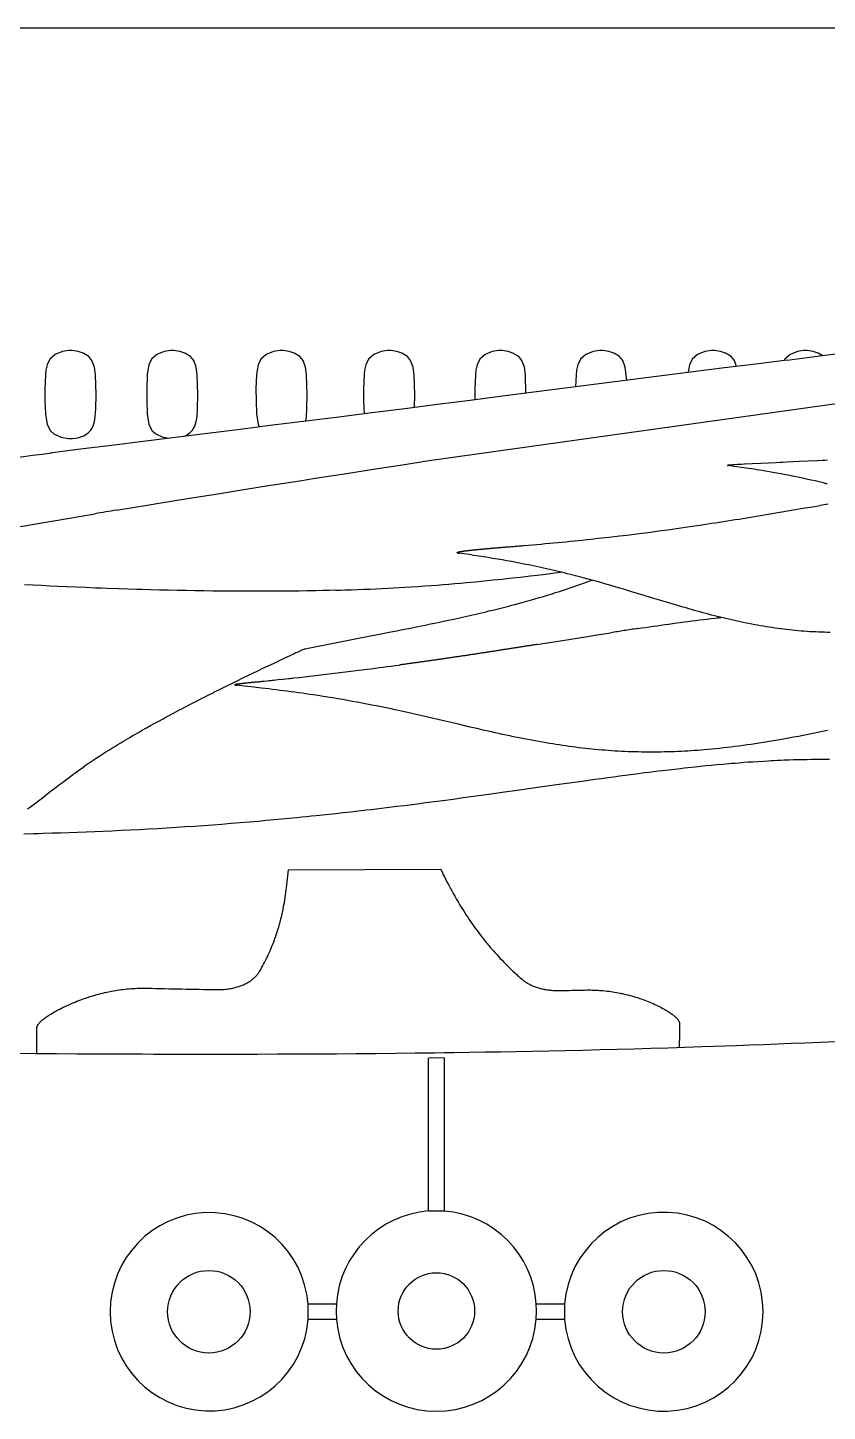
# Model space of a CAD drawing. Header units: millimetres. Extents: x 0 to 164410, y 0 to 99872.
# Drawn here: x 34483 to 39598, y 82482 to 91329 of the extents above; entities that cross this region are included whole.
import ezdxf

# ---------------------------------------------------------------- set-up
doc = ezdxf.new("R2010")
doc.units = ezdxf.units.MM
doc.layers.add('8_SideView', color=1, linetype='Continuous')

msp = doc.modelspace()

# ---------------------------------------------------------------- linework, layer by layer
at = {"layer": '8_SideView', "color": 0, "linetype": 'Continuous'}
for p, q in [((10014.4, 91328.6), (48209.3, 91327.7)), ((37036.8, 88558.5), (45771.6, 89785.9)), ((34745, 89263.7), (34705, 89257.9)), ((34768.2, 89263.7), (34745, 89263.7)), ((34806.1, 89258.5), (34768.2, 89263.7)), ((35395.8, 89263.7), (35355.8, 89257.9)), ((35419, 89263.7), (35395.8, 89263.7)), ((35457, 89258.5), (35419, 89263.7)), ((36095.2, 89263.7), (36055.2, 89257.9)), ((36118.4, 89263.7), (36095.2, 89263.7)), ((36156.3, 89258.5), (36118.4, 89263.7)), ((36783.5, 89263.7), (36743.5, 89257.9)), ((36806.7, 89263.7), (36783.5, 89263.7)), ((36844.6, 89258.5), (36806.7, 89263.7)), ((37495.3, 89263.7), (37455.3, 89257.9)), ((37518.6, 89263.7), (37495.3, 89263.7)), ((37556.5, 89258.5), (37518.6, 89263.7)), ((38139.9, 89263.7), (38099.9, 89257.9)), ((38163.1, 89263.7), (38139.9, 89263.7)), ((38201, 89258.5), (38163.1, 89263.7)), ((38854.3, 89263.7), (38814.3, 89257.9)), ((38877.5, 89263.7), (38854.3, 89263.7)), ((38915.4, 89258.5), (38877.5, 89263.7)), ((39446.7, 89263.7), (39406.7, 89257.9)), ((39469.9, 89263.7), (39446.7, 89263.7)), ((39507.8, 89258.5), (39469.9, 89263.7)), ((34607.3, 89172.6), (34600, 89139.7)), ((34625, 89208.5), (34607.3, 89172.6)), ((34658.3, 89238.8), (34625, 89208.5)), ((34705, 89257.9), (34658.3, 89238.8)), ((34837, 89248.4), (34806.1, 89258.5)), ((34873.6, 89225.3), (34837, 89248.4)), ((34894.4, 89199.8), (34873.6, 89225.3)), ((34910.3, 89158), (34894.4, 89199.8)), ((35258.2, 89172.6), (35250.8, 89139.7)), ((35275.9, 89208.5), (35258.2, 89172.6)), ((35309.2, 89238.8), (35275.9, 89208.5)), ((35355.8, 89257.9), (35309.2, 89238.8)), ((35487.8, 89248.4), (35457, 89258.5)), ((35524.4, 89225.3), (35487.8, 89248.4)), ((35545.3, 89199.8), (35524.4, 89225.3)), ((35561.2, 89158), (35545.3, 89199.8)), ((35957.5, 89172.6), (35950.1, 89139.7)), ((35975.2, 89208.5), (35957.5, 89172.6)), ((36008.5, 89238.8), (35975.2, 89208.5)), ((36055.2, 89257.9), (36008.5, 89238.8)), ((36187.2, 89248.4), (36156.3, 89258.5)), ((36223.7, 89225.3), (36187.2, 89248.4)), ((36244.6, 89199.8), (36223.7, 89225.3)), ((36260.5, 89158), (36244.6, 89199.8)), ((36645.8, 89172.6), (36638.4, 89139.7)), ((36663.5, 89208.5), (36645.8, 89172.6)), ((36696.8, 89238.8), (36663.5, 89208.5)), ((36743.5, 89257.9), (36696.8, 89238.8)), ((36875.5, 89248.4), (36844.6, 89258.5)), ((36912, 89225.3), (36875.5, 89248.4)), ((36932.9, 89199.8), (36912, 89225.3)), ((36948.8, 89158), (36932.9, 89199.8)), ((37357.7, 89172.6), (37350.3, 89139.7)), ((37375.4, 89208.5), (37357.7, 89172.6)), ((37408.7, 89238.8), (37375.4, 89208.5)), ((37455.3, 89257.9), (37408.7, 89238.8)), ((37587.3, 89248.4), (37556.5, 89258.5)), ((37623.9, 89225.3), (37587.3, 89248.4)), ((37644.8, 89199.8), (37623.9, 89225.3)), ((37660.7, 89158), (37644.8, 89199.8)), ((38002.2, 89172.6), (37994.8, 89139.7)), ((38019.9, 89208.5), (38002.2, 89172.6)), ((38053.2, 89238.8), (38019.9, 89208.5)), ((38099.9, 89257.9), (38053.2, 89238.8)), ((38231.9, 89248.4), (38201, 89258.5)), ((38268.4, 89225.3), (38231.9, 89248.4)), ((38289.3, 89199.8), (38268.4, 89225.3)), ((38305.2, 89158), (38289.3, 89199.8)), ((38716.6, 89172.6), (38709.2, 89139.7)), ((38734.3, 89208.5), (38716.6, 89172.6)), ((38767.6, 89238.8), (38734.3, 89208.5)), ((38814.3, 89257.9), (38767.6, 89238.8)), ((38946.3, 89248.4), (38915.4, 89258.5)), ((38982.8, 89225.3), (38946.3, 89248.4)), ((39003.7, 89199.8), (38982.8, 89225.3)), ((39017.8, 89162.6), (39003.7, 89199.8)), ((39326.7, 89208.5), (39323.1, 89201.2)), ((39360, 89238.8), (39326.7, 89208.5)), ((39406.7, 89257.9), (39360, 89238.8)), ((39538.7, 89248.4), (39507.8, 89258.5)), ((39564.9, 89231.8), (39538.7, 89248.4)), ((34596.5, 89108.4), (34593.5, 89019.4)), ((34600, 89139.7), (34596.5, 89108.4)), ((34917.2, 89108.2), (34910.3, 89158)), ((34920.5, 88983), (34917.2, 89108.2)), ((35247.3, 89108.4), (35244.3, 89019.4)), ((35250.8, 89139.7), (35247.3, 89108.4)), ((35568.1, 89108.2), (35561.2, 89158)), ((35571.3, 88983), (35568.1, 89108.2)), ((35946.7, 89108.4), (35943.6, 89019.4)), ((35950.1, 89139.7), (35946.7, 89108.4)), ((36267.4, 89108.2), (36260.5, 89158)), ((36270.7, 88983), (36267.4, 89108.2)), ((36635, 89108.4), (36631.9, 89019.4)), ((36638.4, 89139.7), (36635, 89108.4)), ((36955.7, 89108.2), (36948.8, 89158)), ((36959, 88983), (36955.7, 89108.2)), ((37346.9, 89108.4), (37343.8, 89019.4)), ((37350.3, 89139.7), (37346.9, 89108.4)), ((37667.6, 89108.2), (37660.7, 89158)), ((37670.6, 88990.9), (37667.6, 89108.2)), ((37991.4, 89108.4), (37986.8, 89031.3)), ((37994.8, 89139.7), (37991.4, 89108.4)), ((38312.1, 89108.2), (38305.2, 89158)), ((38316.6, 89073.3), (38312.1, 89108.2)), ((38709.2, 89139.7), (38707.4, 89123.2)), ((34593.5, 89019.4), (34593.5, 88944.3)), ((35244.3, 89019.4), (35244.3, 88944.3)), ((35943.6, 89019.4), (35943.7, 88944.3)), ((36631.9, 89019.4), (36632, 88944.3)), ((37343.8, 89019.4), (37343.8, 88949.3)), ((34593.5, 88944.3), (34596.3, 88860)), ((34919, 88891.3), (34920.5, 88983)), ((35244.3, 88944.3), (35247.2, 88860)), ((35569.9, 88891.3), (35571.3, 88983)), ((35943.7, 88944.3), (35946.5, 88860)), ((36269.2, 88891.3), (36270.7, 88983)), ((36632, 88944.3), (36634.8, 88860)), ((36957.7, 88900.2), (36959, 88983)), ((34596.3, 88860), (34607.6, 88792.4)), ((34910.8, 88809.7), (34915.6, 88839.9)), ((34915.6, 88839.9), (34919, 88891.3)), ((35247.2, 88860), (35258.5, 88792.4)), ((35561.6, 88809.7), (35566.4, 88839.9)), ((35566.4, 88839.9), (35569.9, 88891.3)), ((35946.5, 88860), (35957.8, 88792.4)), ((36261.4, 88812.4), (36265.8, 88839.9)), ((36265.8, 88839.9), (36269.2, 88891.3)), ((36634.8, 88860), (36634.9, 88859.4)), ((34607.6, 88792.4), (34629.4, 88751.9)), ((34629.4, 88751.9), (34651.4, 88731.7)), ((34651.4, 88731.7), (34697, 88710.2)), ((34841.4, 88719.5), (34869.8, 88737.4)), ((34869.8, 88737.4), (34886.8, 88754.9)), ((34886.8, 88754.9), (34901.9, 88781.1)), ((34901.9, 88781.1), (34910.8, 88809.7)), ((35258.5, 88792.4), (35280.2, 88751.9)), ((35280.2, 88751.9), (35302.2, 88731.7)), ((35302.2, 88731.7), (35347.8, 88710.2)), ((35492.2, 88719.5), (35520.6, 88737.4)), ((35520.6, 88737.4), (35537.6, 88754.9)), ((35537.6, 88754.9), (35552.7, 88781.1)), ((35552.7, 88781.1), (35561.6, 88809.7)), ((35957.8, 88792.4), (35966.9, 88775.5)), ((34697, 88710.2), (34741.3, 88702.5)), ((34741.3, 88702.5), (34767.4, 88702.2)), ((34767.4, 88702.2), (34803.9, 88707)), ((34803.9, 88707), (34841.4, 88719.5)), ((35347.8, 88710.2), (35387.2, 88703.3)), ((35477.3, 88714.5), (35492.2, 88719.5)), ((34814.3, 88620.1), (34814.3, 88620.1)), ((34814.3, 88620.1), (34814.3, 88620.1)), ((39083.4, 88195.3), (39108.3, 88199.4)), ((39108.3, 88199.4), (39133.1, 88203.5)), ((39133.1, 88203.5), (39157.9, 88207.6)), ((39157.9, 88207.6), (39182.7, 88211.7)), ((39182.7, 88211.7), (39207.5, 88215.9)), ((39207.5, 88215.9), (39306.6, 88232.6)), ((39454.7, 88257.7), (39504.1, 88266)), ((39504.1, 88266), (39553.3, 88274.3)), ((38808.1, 88151.9), (38833.3, 88155.7)), ((38833.3, 88155.7), (38858.4, 88159.6)), ((38858.4, 88159.6), (38883.5, 88163.4)), ((38883.5, 88163.4), (38908.6, 88167.3)), ((38908.6, 88167.3), (38933.7, 88171.3)), ((38933.7, 88171.3), (38958.7, 88175.2)), ((38958.7, 88175.2), (38983.7, 88179.2)), ((38983.7, 88179.2), (39008.6, 88183.2)), ((39008.6, 88183.2), (39033.6, 88187.2)), ((39033.6, 88187.2), (39058.5, 88191.3)), ((39058.5, 88191.3), (39083.4, 88195.3)), ((37686.5, 88020.2), (37713.3, 88022.5)), ((37713.3, 88022.5), (37740.1, 88024.8)), ((37740.1, 88024.8), (37766.9, 88027.2)), ((37766.9, 88027.2), (37793.6, 88029.6)), ((37793.6, 88029.6), (37820.3, 88032)), ((37820.3, 88032), (37847, 88034.5)), ((37847, 88034.5), (37873.6, 88037)), ((37873.6, 88037), (37900.3, 88039.5)), ((37900.3, 88039.5), (37926.9, 88042.1)), ((37926.9, 88042.1), (37953.5, 88044.8)), ((37953.5, 88044.8), (37980, 88047.4)), ((37980, 88047.4), (38006.5, 88050.1)), ((38006.5, 88050.1), (38032.9, 88052.9)), ((38032.9, 88052.9), (38059.3, 88055.7)), ((38059.3, 88055.7), (38085.7, 88058.5)), ((37229.8, 87972.9), (37229.9, 87973.1)), ((37229.8, 87972.6), (37229.8, 87972.9)), ((37229.8, 87972.4), (37229.8, 87972.6)), ((37229.9, 87972.2), (37229.8, 87972.4)), ((37229.9, 87973.1), (37230, 87973.3)), ((37230, 87973.3), (37230.2, 87973.5)), ((37230.2, 87973.5), (37230.5, 87973.7)), ((37230.5, 87973.7), (37230.8, 87974)), ((37241.9, 87968.6), (37242.3, 87968.5)), ((37459.7, 88001.4), (37465.1, 88001.9)), ((37465.1, 88001.9), (37470.6, 88002.4)), ((37476.2, 88002.8), (37482, 88003.3)), ((37482, 88003.3), (37487.8, 88003.8)), ((37487.8, 88003.8), (37493.7, 88004.3)), ((37493.7, 88004.3), (37499.8, 88004.8)), ((37506, 88005.3), (37512.3, 88005.8)), ((37512.3, 88005.8), (37518.7, 88006.4)), ((37518.7, 88006.4), (37525.3, 88006.9)), ((37532, 88007.5), (37538.8, 88008)), ((37538.8, 88008), (37545.8, 88008.6)), ((37545.8, 88008.6), (37552.9, 88009.2)), ((37560.2, 88009.8), (37567.6, 88010.4)), ((37567.6, 88010.4), (37575.2, 88011)), ((37582.9, 88011.6), (37590.8, 88012.3)), ((37590.8, 88012.3), (37598.8, 88013)), ((37607, 88013.6), (37615.4, 88014.3)), ((37615.4, 88014.3), (37624, 88015)), ((37632.7, 88015.7), (37641.6, 88016.4)), ((37641.6, 88016.4), (37650.7, 88017.2)), ((37650.7, 88017.2), (37659.7, 88017.9)), ((37659.7, 88018), (37686.5, 88020.2)), ((37659.7, 88017.9), (37659.9, 88017.9)), ((37742.9, 87828.9), (37742.4, 87828.7)), ((38342.5, 87503.9), (38342.5, 87503.9)), ((38342.5, 87503.9), (38342.5, 87503.9)), ((38385.4, 87486.9), (38410.1, 87490.6)), ((38410.1, 87490.6), (38434.8, 87494.3)), ((38434.8, 87494.3), (38459.5, 87498)), ((38459.5, 87498), (38484.2, 87501.6)), ((38484.2, 87501.6), (38508.9, 87505.2)), ((38508.9, 87505.2), (38533.6, 87508.8)), ((38533.6, 87508.8), (38558.3, 87512.3)), ((38558.3, 87512.3), (38583.1, 87515.8)), ((38583.1, 87515.8), (38607.8, 87519.2)), ((38607.8, 87519.2), (38632.5, 87522.6)), ((38632.5, 87522.6), (38657.3, 87526)), ((38657.3, 87526), (38682, 87529.3)), ((38682, 87529.3), (38706.7, 87532.5)), ((38706.7, 87532.5), (38731.5, 87535.8)), ((38731.5, 87535.8), (38756.2, 87538.9)), ((38756.2, 87538.9), (38781, 87542)), ((38781, 87542), (38805.7, 87545)), ((38805.7, 87545), (38830.5, 87547.9)), ((38830.5, 87547.9), (38855.3, 87550.8)), ((38855.3, 87550.8), (38880.1, 87553.6)), ((38880.1, 87553.6), (38892.4, 87555)), ((38892.4, 87555), (38904.8, 87556.4)), ((38904.8, 87556.4), (38917.2, 87557.7)), ((38917.2, 87557.7), (38919, 87557.9)), ((36258, 87357.7), (36277.3, 87361.5)), ((37741.8, 87385.3), (37766.6, 87389.2)), ((36271.8, 87180.8), (36654.2, 87227.2)), ((36654.2, 87227.2), (36680, 87230.4)), ((36680, 87230.4), (36705.7, 87233.7)), ((36705.7, 87233.7), (36731.4, 87237)), ((36731.4, 87237), (36757.1, 87240.3)), ((36757.1, 87240.3), (36782.8, 87243.6)), ((36782.8, 87243.6), (36808.4, 87247)), ((36808.4, 87247), (36834.1, 87250.4)), ((36834.1, 87250.4), (36859.7, 87253.8)), ((35890.2, 87140.6), (35895, 87141.1)), ((35895, 87141.1), (35899.9, 87141.6)), ((36054.9, 87157.1), (36086.1, 87160.3)), ((36086.1, 87160.3), (36118.3, 87163.7)), ((36118.3, 87163.7), (36151.3, 87167.3)), ((36185.1, 87171), (36219.4, 87174.8)), ((36219.4, 87174.8), (36254.2, 87178.8)), ((36254.2, 87178.8), (36271.8, 87180.8)), ((35674.6, 87079), (35675, 87079.1)), ((35806.1, 87128.5), (35806.2, 87128.6)), ((35806.2, 87128.6), (35806.3, 87128.7)), ((35806.3, 87128.7), (35806.4, 87128.8)), ((35806.4, 87128.8), (35806.6, 87129)), ((35806.6, 87129), (35806.8, 87129.1)), ((35806.8, 87129.1), (35807.1, 87129.2)), ((35807.1, 87129.2), (35807.4, 87129.4)), ((35807.4, 87129.4), (35807.7, 87129.5)), ((35807.4, 87126.9), (35807.7, 87126.7)), ((35807.7, 87129.5), (35808, 87129.6)), ((35807.7, 87126.7), (35808.1, 87126.6)), ((35808, 87129.6), (35808.4, 87129.8)), ((35808.1, 87126.6), (35808.5, 87126.5)), ((35808.4, 87129.8), (35808.8, 87129.9)), ((35808.5, 87126.5), (35809, 87126.3)), ((35808.8, 87129.9), (35809.3, 87130)), ((35809, 87126.3), (35809.5, 87126.2)), ((35809.3, 87130), (35809.8, 87130.2)), ((35809.5, 87126.2), (35810.1, 87126.1)), ((35809.8, 87130.2), (35810.3, 87130.3)), ((35810.1, 87126.1), (35810.7, 87125.9)), ((35810.3, 87130.3), (35810.8, 87130.4)), ((35810.7, 87125.9), (35811.3, 87125.8)), ((35810.8, 87130.4), (35811.4, 87130.6)), ((35811.3, 87125.8), (35812, 87125.7)), ((35811.4, 87130.6), (35812, 87130.7)), ((35812, 87130.7), (35812.7, 87130.9)), ((35812, 87125.7), (35812.8, 87125.6)), ((35812.7, 87130.9), (35813.3, 87131)), ((35812.8, 87125.6), (35813.5, 87125.4)), ((35813.3, 87131), (35814.1, 87131.2)), ((35813.5, 87125.4), (35814.4, 87125.3)), ((35814.1, 87131.2), (35814.8, 87131.3)), ((35814.4, 87125.3), (35815.2, 87125.2)), ((35815.2, 87125.2), (35816.1, 87125.1)), ((35816.1, 87125.1), (35817.1, 87125)), ((35817.1, 87125), (35818.1, 87124.9)), ((35818.1, 87124.9), (35819.1, 87124.8)), ((35819.1, 87124.8), (35820.2, 87124.7)), ((35820.2, 87124.7), (35821.3, 87124.6)), ((35821.3, 87124.6), (35822.5, 87124.5)), ((35822.5, 87124.5), (35823.7, 87124.4)), ((35823.7, 87124.4), (35825, 87124.3)), ((34542.5, 84773.5), (34542.4, 84824.4)), ((37147.4, 84743.2), (37047.4, 84740.7)), ((37047.4, 83763.1), (37047.4, 84740.7)), ((37147.4, 84743.1), (37147.4, 83763.1)), ((37047.4, 83763.1), (37097.4, 83764.8)), ((37097.4, 83764.8), (37147.4, 83763.1)), ((36276.9, 83069), (36276.9, 83169)), ((36276.9, 83169), (36457.6, 83169)), ((36457.7, 83169), (36456, 83123.6)), ((37736.4, 83169), (37917.9, 83169)), ((37738.8, 83123.6), (37736.5, 83168.9)), ((37917.9, 83169), (37917.9, 83069)), ((36458.3, 83069), (36276.9, 83069)), ((36456, 83123.6), (36458.4, 83069)), ((37735.9, 83069), (37738.8, 83123.6)), ((37917.9, 83069), (37735.9, 83069))]:
    msp.add_line(p, q, dxfattribs=at)
for points in [[(39341.7, 89203.6), (39470, 89219.8), (39599.6, 89236.2), (39729.5, 89252.6), (39859.5, 89268.9), (39989.9, 89285.2), (40120.4, 89301.5), (40380.1, 89333.8), (40641.2, 89366.2), (40901.4, 89398.3), (41163.3, 89430.5), (41424.3, 89462.5), (41686.3, 89494.4), (41947.6, 89526.1), (42209.6, 89557.8), (42470.9, 89589.2), (42732.1, 89620.4), (42992.7, 89651.4), (43252.7, 89682.2), (43512.3, 89712.8), (43770.2, 89743)], [(39341.7, 89203.6), (39140.9, 89178.2), (38940.4, 89152.8), (38739.8, 89127.3), (38539.1, 89101.7), (37520.1, 88971.7), (37312.9, 88945.4), (37104.2, 88918.8), (36894.9, 88892.3), (36684.4, 88865.6), (36473.8, 88839.1), (36263, 88812.6), (36052.3, 88786.2), (35841.5, 88759.9), (35632.4, 88733.8), (35221.1, 88682.7), (35019.7, 88657.6), (34821.3, 88632.8), (34723.8, 88620.6), (34626.3, 88608.3)], [(32775.6, 88364.6), (32824.7, 88371.6), (32873.8, 88378.6), (32923.2, 88385.5), (32972.7, 88392.4), (33022.5, 88399.3), (33072.3, 88406.1), (33121.6, 88412.8), (33171, 88419.5), (33263.8, 88432), (33357.1, 88444.4), (33449.4, 88456.6), (33542.3, 88468.9), (33634.1, 88480.9), (33818.5, 88505), (34004.3, 88529.1), (34099.1, 88541.4), (34195.8, 88553.9), (34297.3, 88566.9), (34402.9, 88580.4), (34458.8, 88587.5), (34514.6, 88594.5), (34574.8, 88602), (34635, 88609.4)], [(35051.2, 88243.9), (35156.3, 88261.2), (35261.2, 88278.5), (35321.6, 88288.3), (35413.8, 88303.3), (35506.1, 88318.2), (35628.1, 88337.8), (35699, 88349.2), (35840.7, 88371.8), (35982.4, 88394.2), (36124, 88416.5), (36223.5, 88432.1), (36322.9, 88447.7), (36521.8, 88478.7), (36720.7, 88509.6), (36880.6, 88534.4), (37036.8, 88558.5)], [(39310.6, 88550.8), (39338.7, 88552.2), (39419.9, 88556.2), (39534, 88562), (39566.9, 88563.7), (39583.2, 88564.5), (39598.4, 88565.3)], [(38959.9, 88530.5), (38959.8, 88530.7), (38959.7, 88530.8), (38959.7, 88530.9), (38959.8, 88531), (38959.9, 88531.1), (38960, 88531.3), (38960.4, 88531.4), (38960.8, 88531.6), (38961.6, 88531.8), (38962.5, 88532), (38963.6, 88532.2), (38966.4, 88532.7)], [(38959.9, 88530.5), (38960.1, 88530.3), (38960.5, 88530.1), (38961.1, 88529.8), (38961.9, 88529.6), (38962.8, 88529.4), (38964.1, 88529.2), (38965.4, 88529)], [(39600, 88410.9), (39573.2, 88417.5), (39546.4, 88424), (39519.5, 88430.3), (39492.6, 88436.5), (39465.7, 88442.5), (39438.7, 88448.4), (39411.7, 88454.1), (39384.7, 88459.7), (39357.6, 88465.1), (39330.5, 88470.4), (39303.4, 88475.5), (39276.2, 88480.5), (39249.1, 88485.3), (39226.4, 88489.2), (39203.6, 88493.1), (39180.9, 88496.8), (39164.1, 88499.5), (39147.3, 88502.2), (39130, 88504.9), (39112.6, 88507.6), (39080.1, 88512.5), (39047.5, 88517.3), (39020.2, 88521.2), (39001.9, 88523.8), (38965.4, 88529)], [(38966.4, 88532.7), (38968.7, 88533), (38975, 88533.7), (38982.7, 88534.4), (38991, 88535), (38999.3, 88535.6), (39007.8, 88536.1), (39023.5, 88537), (39039.1, 88537.9), (39042.2, 88538)], [(39042.2, 88538), (39050.2, 88538.5), (39069.4, 88539.4), (39117.5, 88541.7), (39174, 88544.3), (39270.2, 88548.9), (39297.3, 88550.2), (39310.6, 88550.8)], [(34522.5, 88154.4), (34561.7, 88161.2), (34649.8, 88176.4), (34737.9, 88191.4), (34825.9, 88206.3), (34913.8, 88221.1)], [(39306.6, 88232.6), (39380.7, 88245.1), (39454.7, 88257.7)], [(32875.4, 87848.5), (32920.7, 87857.5), (32966, 87866.5), (33056.6, 87884.3), (33147.1, 87902), (33237.5, 87919.5), (33328, 87936.9), (33418.4, 87954.1), (33478.4, 87965.5), (33538.4, 87976.8), (33627.1, 87993.4), (33715.8, 88009.9), (33804.6, 88026.3), (33893.4, 88042.6), (33945.6, 88052.1), (34036.4, 88068.5), (34127.3, 88084.9), (34218.2, 88101.1), (34318.8, 88118.9), (34408.4, 88134.6), (34465.4, 88144.5), (34522.5, 88154.4)], [(38085.7, 88058.5), (38133.8, 88063.7), (38178, 88068.7), (38222.3, 88073.7), (38269.4, 88079.3), (38316.6, 88084.9), (38363.8, 88090.7), (38411, 88096.7), (38452.8, 88102), (38494.5, 88107.5), (38536.3, 88113.1), (38578, 88118.8), (38620.1, 88124.6), (38662.2, 88130.5), (38704.2, 88136.6), (38736.2, 88141.2), (38768.2, 88146), (38808.1, 88151.9)], [(39616.6, 87462), (39597.9, 87462.3), (39579.2, 87462.8), (39560.5, 87463.3), (39541.9, 87464), (39523.2, 87464.9), (39504.6, 87465.8), (39485.9, 87466.9), (39467.3, 87468.1), (39448.6, 87469.5), (39430, 87471), (39411.4, 87472.6), (39392.8, 87474.3), (39374.2, 87476.2), (39355.6, 87478.2), (39337.1, 87480.3), (39318.5, 87482.5), (39300, 87484.8), (39281.4, 87487.3), (39262.9, 87489.9), (39244.4, 87492.6), (39225.9, 87495.4), (39207.4, 87498.4), (39189, 87501.4), (39170.5, 87504.6), (39152.1, 87507.9), (39133.7, 87511.2), (39115.3, 87514.7), (39096.9, 87518.3), (39078.5, 87522), (39060.2, 87525.7), (39041.8, 87529.6), (39023.5, 87533.6), (39005.2, 87537.6), (38986.9, 87541.8), (38968.6, 87546), (38950, 87550.4), (38931.4, 87554.8), (38912.9, 87559.4), (38894.3, 87564), (38875.8, 87568.7), (38857.2, 87573.5), (38838.7, 87578.4), (38820.2, 87583.3), (38802.2, 87588.1), (38784.2, 87593), (38766.2, 87598), (38748.3, 87603), (38730.3, 87608), (38712.4, 87613.1), (38694.4, 87618.3), (38676.5, 87623.5), (38640.7, 87633.9), (38604.9, 87644.5), (38569.1, 87655.2), (38533.4, 87666), (38474, 87684), (38414.6, 87702), (38375.1, 87714), (38325.7, 87728.9), (38296.1, 87737.7), (38271.7, 87745), (38247.2, 87752.2), (38222.8, 87759.3), (38198.4, 87766.4), (38174, 87773.4), (38149.6, 87780.3), (38125.2, 87787.2), (38100.8, 87793.9), (38068.7, 87802.7), (38036.6, 87811.3), (38020.5, 87815.6), (38004.3, 87819.8), (37988.3, 87823.9), (37972.3, 87828), (37953.5, 87832.8), (37934.6, 87837.5), (37915.8, 87842.2), (37896.9, 87846.8), (37878, 87851.3), (37859.2, 87855.8), (37840.3, 87860.2), (37821.4, 87864.5), (37802.5, 87868.8), (37783.6, 87873.1), (37764.8, 87877.2), (37745.9, 87881.3), (37727, 87885.3), (37708.2, 87889.3), (37689.3, 87893.2), (37670.4, 87897.1), (37649.4, 87901.3), (37628.3, 87905.4), (37607.2, 87909.5), (37577.6, 87915), (37547.9, 87920.5), (37518.3, 87925.7), (37488.6, 87930.8), (37458.9, 87935.8), (37429.2, 87940.7), (37399.4, 87945.4), (37369.6, 87950), (37337.9, 87954.8), (37306.2, 87959.4), (37274.3, 87964), (37242.3, 87968.5)], [(37393.5, 87995.5), (37395.6, 87995.7), (37397.7, 87995.9)], [(37434.1, 87999.2), (37436.5, 87999.4), (37439, 87999.6)], [(37470.6, 88002.4), (37473.4, 88002.6), (37476.2, 88002.8)], [(37499.8, 88004.8), (37502.9, 88005.1), (37506, 88005.3)], [(37525.3, 88006.9), (37528.6, 88007.2), (37532, 88007.5)], [(37552.9, 88009.2), (37556.5, 88009.5), (37560.2, 88009.8)], [(37575.2, 88011), (37579, 88011.3), (37582.9, 88011.6)], [(37598.8, 88013), (37602.9, 88013.3), (37607, 88013.6)], [(37624, 88015), (37628.3, 88015.4), (37632.7, 88015.7)], [(37742.4, 87828.8), (37777.5, 87833.1), (37812.5, 87837.4), (37853.1, 87842.5), (37893.6, 87847.6)], [(35182.3, 87737.1), (35123.4, 87739), (35064.2, 87740.9), (34990.9, 87743.4), (34954.1, 87744.8), (34917.1, 87746.1), (34854.4, 87748.6), (34791.2, 87751.1), (34727.6, 87753.8), (34675.8, 87756.2), (34623.8, 87758.6), (34571.5, 87761.2), (34518.9, 87763.9), (34462.8, 87766.9)], [(36454.5, 87731.7), (36484.4, 87732.6), (36514.2, 87733.6), (36554.1, 87734.9), (36593.3, 87736.3), (36632.5, 87737.8), (36671.7, 87739.5), (36710, 87741.2), (36748.4, 87743), (36786.1, 87744.9), (36823.8, 87746.9), (36861.5, 87749), (36898.8, 87751.2), (36936.2, 87753.5), (36979.6, 87756.3), (37023, 87759.3), (37066.3, 87762.4), (37103.5, 87765.2), (37140.7, 87768.1), (37177.9, 87771.1), (37215.4, 87774.2), (37252.8, 87777.4), (37290.2, 87780.7), (37318.6, 87783.3), (37346.9, 87786), (37385, 87789.6), (37423.2, 87793.4), (37461.3, 87797.3), (37490.2, 87800.2), (37519.1, 87803.3), (37563.9, 87808.2), (37608.8, 87813.1), (37653.5, 87818.3), (37698.2, 87823.5), (37742.9, 87828.9)], [(37060.5, 87516.2), (37085.1, 87521.3), (37109.7, 87526.4), (37142.5, 87533.4), (37175.5, 87540.4), (37208.5, 87547.6), (37245.8, 87555.8), (37283.2, 87564.1), (37320.8, 87572.6), (37358.4, 87581.3), (37377.4, 87585.8), (37396.5, 87590.3), (37415.2, 87594.7), (37433.9, 87599.2), (37459.2, 87605.4), (37484.6, 87611.6), (37509.9, 87618), (37527, 87622.3), (37544, 87626.7), (37560.8, 87631), (37577.7, 87635.4), (37600.3, 87641.4), (37623, 87647.4), (37645.7, 87653.6), (37673, 87661.1), (37700.3, 87668.8), (37727.7, 87676.6), (37755.1, 87684.6), (37782.6, 87692.7), (37810.7, 87701.1), (37838.8, 87709.8), (37852.9, 87714.2), (37867, 87718.6), (37885.8, 87724.6), (37904.7, 87730.6), (37923.5, 87736.8), (37947.7, 87744.8), (37972, 87752.9), (37996.3, 87761.2), (38020.6, 87769.7), (38044.9, 87778.3), (38069.2, 87787), (38093.6, 87795.9)], [(36269, 87727.5), (36220.6, 87726.8), (36172.1, 87726.1), (36123.7, 87725.6), (36075.3, 87725.3), (36030, 87725), (35984.8, 87724.9), (35939.5, 87724.9), (35885.8, 87725), (35832.1, 87725.2), (35778.4, 87725.5), (35724.7, 87726), (35668, 87726.7), (35611.3, 87727.4), (35554.5, 87728.3), (35497.7, 87729.3), (35440.8, 87730.5), (35383.8, 87731.8), (35326.7, 87733.1), (35269.6, 87734.6), (35212.5, 87736.2), (35182.3, 87737.1)], [(36454.5, 87731.7), (36412.8, 87730.6), (36371.1, 87729.6), (36329.3, 87728.7), (36287.6, 87727.9), (36269, 87727.5)], [(36277.3, 87361.5), (36427.7, 87390.9), (36578.8, 87420.3), (36654.9, 87435.1), (36731, 87450), (36806.8, 87464.9), (36844.3, 87472.4), (36881.8, 87479.8), (36931.5, 87489.8), (36979.9, 87499.6), (37025.7, 87509), (37060.5, 87516.2)], [(37766.6, 87389.2), (37944.9, 87417.7), (38063.6, 87436.7), (38123.3, 87446.1), (38212.5, 87460.2)], [(35849.2, 87136.2), (35851, 87136.3), (35852.7, 87136.5)], [(35876.5, 87139.2), (35878.7, 87139.4), (35880.9, 87139.6)], [(35899.9, 87141.6), (35905.1, 87142.1), (35910.3, 87142.6)], [(35910.3, 87142.6), (35915.7, 87143.1), (35921.1, 87143.7)], [(35921.1, 87143.7), (35926.8, 87144.2), (35932.5, 87144.8)], [(35932.5, 87144.8), (35938.4, 87145.4), (35944.4, 87146)], [(35944.4, 87146), (35950.5, 87146.6), (35956.7, 87147.2)], [(35956.7, 87147.2), (35963.1, 87147.8), (35969.5, 87148.5)], [(35969.5, 87148.5), (35976.1, 87149.1), (35982.8, 87149.8)], [(35982.8, 87149.8), (35989.6, 87150.5), (35996.4, 87151.2)], [(35996.4, 87151.2), (36016.5, 87153.2), (36025, 87154)], [(36151.3, 87167.3), (36159.7, 87168.2), (36168.1, 87169.1)], [(36168.1, 87169.1), (36176.6, 87170), (36185.1, 87171)], [(35215.6, 86836.6), (35242.2, 86851.5), (35268.9, 86866.4), (35295.7, 86881.1), (35322.5, 86895.8), (35349.3, 86910.4), (35366.1, 86919.4), (35382.9, 86928.4), (35416.6, 86946.4), (35450.4, 86964.2), (35469, 86974), (35487.6, 86983.7), (35524.9, 87003), (35562.2, 87022.1), (35599.6, 87041.2), (35637.1, 87060.1), (35674.6, 87079)], [(39598.8, 86835.4), (39568.1, 86828.8), (39537.2, 86822.2), (39506.3, 86815.8), (39475.2, 86809.5), (39444.1, 86803.4), (39412.9, 86797.3), (39381.7, 86791.4), (39350.3, 86785.5), (39318.9, 86779.9), (39293, 86775.3), (39267.1, 86770.8), (39241.2, 86766.5), (39215.2, 86762.2), (39189.2, 86758), (39163.2, 86754), (39137.2, 86750), (39111.1, 86746.2), (39085, 86742.4), (39058.9, 86738.8), (39032.8, 86735.4), (39006.6, 86732), (38982.2, 86729), (38957.9, 86726.1), (38933.5, 86723.4), (38909.1, 86720.7), (38884.7, 86718.2), (38860.3, 86715.8), (38835.9, 86713.6), (38811.5, 86711.4), (38790.3, 86709.7), (38769, 86708), (38747.8, 86706.5), (38726.6, 86705.1), (38705.3, 86703.8), (38684.1, 86702.6), (38662.9, 86701.5), (38641.6, 86700.5), (38620.4, 86699.6), (38599.2, 86698.8), (38578, 86698.2), (38556.8, 86697.7), (38535.6, 86697.3), (38514.4, 86697), (38493.2, 86696.8), (38472.1, 86696.7), (38450.9, 86696.8), (38429.7, 86697), (38408.6, 86697.3), (38387.4, 86697.7), (38366.3, 86698.2), (38345.2, 86698.9), (38324.1, 86699.6), (38303, 86700.5), (38281.9, 86701.6), (38260.8, 86702.7), (38239.7, 86703.9), (38218.7, 86705.3), (38197.6, 86706.8), (38176.6, 86708.4), (38155.6, 86710.1), (38134.6, 86712), (38113.6, 86713.9), (38092.6, 86716), (38071.6, 86718.2), (38050.6, 86720.4), (38029.7, 86722.8), (38008.7, 86725.3), (37987.8, 86728), (37966.9, 86730.7), (37946, 86733.5), (37925.1, 86736.4), (37904.2, 86739.4), (37883.3, 86742.5), (37862.5, 86745.7), (37841.6, 86749.1), (37820.8, 86752.5), (37800, 86755.9), (37776.6, 86760), (37753.3, 86764.1), (37729.9, 86768.3), (37706.6, 86772.6), (37683.3, 86777), (37660, 86781.5), (37636.8, 86786.1), (37613.5, 86790.8), (37590.2, 86795.6), (37567, 86800.4), (37543.8, 86805.3), (37520.6, 86810.3), (37497.4, 86815.3), (37474.2, 86820.4), (37451, 86825.5), (37427.8, 86830.7), (37396.6, 86837.8), (37365.4, 86844.9), (37334.2, 86852.1), (37303, 86859.4), (37247.1, 86872.5), (37191.2, 86885.6), (37135.3, 86898.8), (37079.4, 86911.8), (37051.5, 86918.3), (37023.6, 86924.8), (36995.6, 86931.2), (36967.7, 86937.6), (36939.7, 86943.9), (36911.8, 86950.1), (36883.8, 86956.3), (36855.8, 86962.4), (36832, 86967.5), (36808.2, 86972.6), (36777.3, 86979.1), (36746.3, 86985.5), (36715.3, 86991.8), (36684.2, 86998), (36653.1, 87004.1), (36622.1, 87010), (36590.9, 87015.8), (36559.8, 87021.5), (36528.6, 87027.1), (36497.4, 87032.5), (36466.2, 87037.8), (36434.9, 87043), (36403.7, 87048.1), (36372.4, 87053), (36341, 87057.9), (36309.7, 87062.6), (36286, 87066), (36262.4, 87069.4), (36238.7, 87072.8), (36215, 87076.1), (36191.3, 87079.3), (36167.6, 87082.5), (36143.8, 87085.6), (36120.1, 87088.7), (36096.4, 87091.7), (36072.6, 87094.7), (36048.9, 87097.6), (36025.1, 87100.5), (35977.5, 87106.2), (35929.9, 87111.8), (35873.1, 87118.5), (35816.2, 87125.1)], [(34483, 86335), (34500.1, 86347.7), (34517.2, 86360.5), (34534.3, 86373.3), (34551.4, 86386.1), (34585.4, 86411.9), (34619.4, 86437.8), (34664.8, 86472.2), (34687.4, 86489.5), (34706, 86503.5), (34724.6, 86517.5), (34742.3, 86530.7), (34760, 86543.9), (34772.2, 86552.9), (34784.4, 86561.8), (34800.7, 86573.7), (34817, 86585.5), (34833.4, 86597.2), (34851.9, 86610.3), (34870.5, 86623.3), (34889.2, 86636.2), (34908, 86648.9), (34926.6, 86661.4), (34945.2, 86673.8), (34964, 86686), (34982.9, 86698.1), (35001.8, 86710.1), (35020.8, 86721.9), (35039.9, 86733.7), (35059, 86745.3), (35078.2, 86756.8), (35092.3, 86765.2), (35106.3, 86773.5), (35121.2, 86782.2), (35136.2, 86790.9), (35152, 86800), (35167.8, 86809.1), (35191.7, 86822.8), (35215.6, 86836.6)], [(38429.2, 86565.5), (38458, 86569.1), (38486.8, 86572.7), (38515.6, 86576.2), (38544.4, 86579.7), (38582.8, 86584.2), (38621.3, 86588.7), (38659.7, 86593.1), (38682.8, 86595.7), (38705.8, 86598.2), (38728.9, 86600.7), (38752, 86603.2), (38786.6, 86606.8), (38821.2, 86610.3), (38855.9, 86613.7), (38890.5, 86617), (38929, 86620.5), (38967.5, 86623.9), (38986.8, 86625.5), (39006, 86627.1), (39034.9, 86629.4), (39063.8, 86631.6), (39092.7, 86633.7), (39121.6, 86635.7), (39155.3, 86637.9), (39189.1, 86640), (39222.8, 86641.9), (39239.7, 86642.8), (39256.6, 86643.6), (39279.1, 86644.7), (39301.6, 86645.7), (39324.1, 86646.6), (39353, 86647.7), (39382, 86648.7), (39410.9, 86649.5), (39439.9, 86650.1), (39468.9, 86650.7), (39497.8, 86651), (39526.8, 86651.3), (39555, 86651.3), (39583.2, 86651.3), (39611.3, 86651)], [(35959.2, 86256.4), (36008.5, 86260.8), (36057.7, 86265.3), (36107, 86269.8), (36156.2, 86274.5), (36205.5, 86279.3), (36236.1, 86282.3), (36266.8, 86285.4), (36297.7, 86288.6), (36328.5, 86291.7), (36390, 86298.2), (36451.5, 86304.8), (36500.7, 86310.2), (36549.9, 86315.7), (36599, 86321.3), (36648.2, 86326.9), (36680.9, 86330.8), (36713.7, 86334.6), (36779.2, 86342.5), (36844.7, 86350.5), (36893.8, 86356.6), (36942.9, 86362.8), (36992, 86369.1), (37028.8, 86373.8), (37065.6, 86378.6), (37139.1, 86388.3), (37204.5, 86397), (37269.9, 86405.8), (37335.2, 86414.7), (37384.2, 86421.5), (37433.2, 86428.2), (37532.9, 86442.1), (37599.3, 86451.5), (37732.1, 86470.2), (37864.9, 86489), (37931.3, 86498.3), (37981.1, 86505.3), (38030.8, 86512.2), (38110.5, 86523.2), (38152.7, 86529), (38194.9, 86534.7), (38232.3, 86539.8), (38269.8, 86544.8), (38322.9, 86551.8), (38376.1, 86558.7), (38429.2, 86565.5)], [(34458, 86175.3), (34520.6, 86176.8), (34551.9, 86177.6), (34583.2, 86178.4), (34638, 86179.9), (34692.8, 86181.6), (34747.6, 86183.4), (34802.4, 86185.3), (34857.2, 86187.3), (34912, 86189.5), (34966.8, 86191.8), (35021.5, 86194.2), (35080.2, 86197), (35138.9, 86199.9), (35197.6, 86202.9), (35256.2, 86206.1), (35314.9, 86209.4), (35373.5, 86212.9), (35432.1, 86216.6), (35490.8, 86220.4), (35549.4, 86224.4), (35607.9, 86228.5), (35666.5, 86232.8), (35725.1, 86237.2), (35783.6, 86241.8), (35842.2, 86246.5), (35900.7, 86251.4), (35959.2, 86256.4)], [(35967.7, 85297.4), (35973.8, 85307.7), (35979.8, 85318.2), (35985.7, 85328.9), (35992.1, 85340.6), (35998.3, 85352.4), (36004.5, 85364.4), (36010.6, 85376.6), (36016.5, 85388.9), (36022.4, 85401.5), (36028.2, 85414.1), (36033.3, 85425.6), (36038.3, 85437.2), (36043.2, 85448.9), (36048, 85460.7), (36052.8, 85472.6), (36057.4, 85484.7), (36062, 85496.9), (36064.7, 85504.3), (36067.4, 85511.8), (36070.9, 85522), (36075.2, 85534.7), (36079.4, 85547.4), (36083.5, 85560.3), (36087.5, 85573.3), (36091.3, 85586.4), (36095, 85599.6), (36098, 85610.3), (36101.2, 85622.7), (36104.7, 85636.6), (36106.7, 85644.5), (36108.5, 85652.4), (36111.1, 85663.9), (36113.6, 85675.1), (36115.2, 85682.5), (36116.8, 85690), (36119.8, 85705.1), (36122.6, 85720.3), (36125.4, 85735.6), (36128, 85751.1), (36130.5, 85766.6), (36132.9, 85782.2), (36135.2, 85798.4), (36137.4, 85814.6), (36139.5, 85831), (36141.5, 85847.4), (36150.8, 85944.2)], [(36150.8, 85944.2), (37125.2, 85947.7), (37136.1, 85925.6), (37141.6, 85914.4), (37147.2, 85903.2), (37152.6, 85892.6), (37158, 85882), (37167.3, 85864), (37176.7, 85846.1), (37186.1, 85828.4), (37195.6, 85810.8), (37205.2, 85793.3), (37214.9, 85776.1), (37224.7, 85758.9), (37226.6, 85755.6), (37235.8, 85739.8), (37243.8, 85726.3), (37251.9, 85712.9), (37260.9, 85698.2), (37270, 85683.6), (37279.1, 85669.2), (37288.4, 85654.9), (37297.7, 85640.8), (37307.1, 85626.8), (37316.4, 85613.2), (37324.5, 85601.5), (37330.4, 85593.2), (37337.3, 85583.5), (37344.3, 85573.8), (37354.1, 85560.4), (37363.9, 85547.2), (37373.9, 85534.1), (37383.9, 85521.1), (37393.9, 85508.3), (37401.6, 85498.6), (37409.3, 85489.1), (37417, 85479.6), (37422.8, 85472.5), (37428.6, 85465.5), (37434.4, 85458.5), (37444.7, 85446.4), (37452.3, 85437.5), (37462.7, 85425.6), (37473.2, 85413.7), (37483.7, 85402), (37494.9, 85389.8), (37506.1, 85377.7), (37517.4, 85365.8), (37528.7, 85354.1), (37540, 85342.5), (37551.4, 85331.1), (37562.8, 85319.8), (37574.8, 85308.2), (37586.9, 85296.7), (37599, 85285.5), (37605.1, 85279.9), (37611.1, 85274.4), (37617.2, 85268.9), (37623.3, 85263.5), (37631.4, 85256.3), (37639.6, 85249.2), (37647.7, 85242.2)], [(35690.2, 85178.3), (35698.6, 85178.2), (35707.1, 85178.3), (35715.6, 85178.5), (35724, 85178.9), (35732.5, 85179.4), (35740.9, 85180.1), (35749.3, 85180.9), (35757.6, 85181.8), (35765.2, 85182.9), (35772.7, 85184), (35780.2, 85185.3), (35787.6, 85186.6), (35795, 85188.2), (35802.2, 85189.8), (35809.4, 85191.6), (35816.8, 85193.5), (35824.1, 85195.6), (35831.3, 85197.8), (35834.8, 85199), (35838.3, 85200.2), (35844.8, 85202.5), (35851.1, 85204.9), (35857.4, 85207.4), (35863.5, 85210), (35869.5, 85212.8), (35875.4, 85215.6), (35881.2, 85218.5), (35886.9, 85221.6), (35892.4, 85224.8), (35897.5, 85227.9), (35902.5, 85231), (35907.4, 85234.3), (35912.2, 85237.7), (35916.9, 85241.1), (35921.3, 85244.6), (35925.6, 85248.2), (35929.8, 85251.8), (35933.8, 85255.5), (35937.8, 85259.3), (35941.6, 85263.2), (35945.2, 85267.1), (35948.8, 85271.1), (35952.3, 85275.3), (35955.6, 85279.6), (35958.9, 85283.9), (35962, 85288.4), (35964.9, 85292.9), (35967.7, 85297.4)], [(37647.7, 85242.2), (37652.1, 85238.6), (37655.6, 85235.8), (37659.3, 85233.1), (37663, 85230.3), (37666.8, 85227.7), (37669.4, 85226), (37672, 85224.3), (37674.6, 85222.6), (37677.3, 85220.9), (37682.8, 85217.7), (37688.4, 85214.6), (37694.1, 85211.6), (37699.9, 85208.7), (37705.9, 85205.9), (37711.9, 85203.2), (37718.1, 85200.6), (37724.5, 85198.1), (37731, 85195.7), (37737.6, 85193.4), (37744.3, 85191.3), (37751, 85189.2), (37757.3, 85187.5), (37763.6, 85185.8), (37769.9, 85184.3), (37776.4, 85182.8), (37782.9, 85181.4), (37786.9, 85180.6), (37791.1, 85179.8), (37795.2, 85179.1), (37799.3, 85178.4), (37807.7, 85177.1), (37811.9, 85176.5), (37816.2, 85176), (37820.5, 85175.5), (37824.8, 85175), (37833.4, 85174.2), (37842.1, 85173.5), (37850.8, 85172.9), (37859.6, 85172.6), (37868.4, 85172.3), (37877.2, 85172.3), (37886, 85172.4)], [(34542.4, 84934.4), (34542.4, 84935.4), (34542.5, 84936.5), (34542.7, 84938.6), (34543.1, 84940.8), (34543.7, 84942.9), (34544.4, 84945.1), (34545.3, 84947.3), (34546.2, 84949.4), (34547.2, 84951.4), (34548.4, 84953.5), (34549.7, 84955.6), (34550.6, 84957), (34551.6, 84958.4), (34553.7, 84961.2), (34556, 84964.1), (34558.6, 84967), (34561.3, 84970), (34564.2, 84973), (34567.4, 84976), (34569.4, 84977.9), (34571.5, 84979.8), (34576, 84983.7), (34580.8, 84987.6), (34586.1, 84991.8), (34591.8, 84996.1), (34597.8, 85000.4), (34604.1, 85004.8), (34610.6, 85009.2), (34617.5, 85013.7), (34621.7, 85016.4), (34626.1, 85019.1), (34635.1, 85024.6), (34644.4, 85030.1), (34654.2, 85035.7), (34662.3, 85040.2), (34670.6, 85044.8), (34679.2, 85049.3), (34688, 85053.9), (34699.2, 85059.6), (34710.7, 85065.2), (34722.6, 85070.9), (34734.7, 85076.6), (34747.2, 85082.2), (34759.9, 85087.8), (34773, 85093.4), (34779.6, 85096.1), (34786.3, 85098.9), (34798.5, 85103.8), (34810.9, 85108.6), (34822.2, 85112.9), (34833.7, 85117.1), (34845.3, 85121.3), (34852.1, 85123.6), (34858.9, 85126), (34865.7, 85128.2), (34872.4, 85130.4), (34881.7, 85133.4), (34891.1, 85136.4), (34900.5, 85139.2), (34912.9, 85142.9), (34925.3, 85146.4), (34937.9, 85149.8), (34950.6, 85153.1), (34963.4, 85156.3), (34976.3, 85159.3), (34989.3, 85162.3), (34999.6, 85164.5), (35009.9, 85166.6), (35020.2, 85168.6), (35032.3, 85170.8), (35044.5, 85172.9), (35056.7, 85174.9), (35068.9, 85176.7), (35081.3, 85178.4), (35093.6, 85180), (35106, 85181.4), (35118.5, 85182.7), (35130.9, 85183.8), (35144, 85184.9), (35157, 85185.7), (35170.1, 85186.5), (35183.2, 85187), (35196.3, 85187.5), (35209.3, 85187.7), (35222.4, 85187.8), (35235.5, 85187.7), (35248.6, 85187.5)], [(38047, 85175.8), (38058.9, 85176.1), (38070.8, 85176.1), (38082.7, 85176.1), (38094.5, 85175.9), (38106.3, 85175.5), (38118.1, 85175), (38129.9, 85174.4), (38141.6, 85173.7), (38153.3, 85172.8), (38165, 85171.8), (38177.3, 85170.5), (38189.6, 85169.1), (38201.8, 85167.6), (38213.9, 85166), (38225.9, 85164.2), (38237.9, 85162.3), (38249.8, 85160.2), (38261.6, 85158), (38273.3, 85155.7), (38279.6, 85154.4), (38285.9, 85153.1), (38298.4, 85150.3), (38310.8, 85147.4), (38323.1, 85144.3), (38335.2, 85141.2), (38347.1, 85137.9), (38358.8, 85134.6), (38370.4, 85131.1), (38381.8, 85127.6), (38390.2, 85124.9), (38398.5, 85122.1), (38406.7, 85119.3), (38418.7, 85115.1), (38430.4, 85110.8), (38441.7, 85106.6), (38452.7, 85102.2), (38463.5, 85097.9), (38474.1, 85093.4), (38484.5, 85088.9), (38494.6, 85084.3), (38504.6, 85079.7), (38514.4, 85075), (38523.9, 85070.3), (38533.1, 85065.6), (38542.1, 85060.9), (38550.3, 85056.4), (38558.2, 85051.9), (38565.9, 85047.5), (38573.3, 85043), (38580.4, 85038.6), (38587.3, 85034.1), (38593.8, 85029.7), (38600.1, 85025.3), (38605.2, 85021.6), (38610.2, 85017.8), (38614.8, 85014.1), (38619.3, 85010.5), (38623.5, 85006.8), (38627.4, 85003.2), (38629.3, 85001.4), (38631.1, 84999.6), (38633.4, 84997.3), (38635.6, 84994.9), (38637.7, 84992.6), (38640.1, 84989.6), (38642.4, 84986.6), (38643.4, 84985.2), (38644.4, 84983.7), (38645.9, 84981.4), (38647.3, 84979.1), (38648.5, 84976.9), (38649.5, 84974.6), (38650.4, 84972.4), (38651.2, 84970.1), (38651.5, 84968.9), (38651.8, 84967.8), (38652.2, 84966.1), (38652.4, 84964.4), (38652.6, 84962.8), (38652.6, 84961.1)], [(34542.4, 84824.4), (34542.5, 84851.9), (34542.5, 84872.3), (34542.4, 84934.4)], [(38652.6, 84961.1), (38652.6, 84895), (38652.5, 84877.5), (38652.5, 84869.2), (38652.6, 84854.1)], [(39652.1, 84845.6), (39553.4, 84841.2), (39454.8, 84836.9), (39367, 84833.2), (39279.3, 84829.6), (39191.6, 84826.1), (39103.9, 84822.7), (39016.1, 84819.5), (38943, 84816.8), (38869.9, 84814.3), (38796.8, 84811.8), (38742.2, 84810), (38687.5, 84808.2), (38632.5, 84806.5), (38577.5, 84804.8), (38468.7, 84801.5), (38359.9, 84798.5), (38251.2, 84795.5), (38142.4, 84792.7), (38033.6, 84790.1), (37924.8, 84787.6), (37816.1, 84785.2), (37707.3, 84783), (37607.9, 84781.1), (37508.4, 84779.3), (37409, 84777.6), (37309.5, 84776), (37210.1, 84774.6), (37147.9, 84773.7), (37085.8, 84772.9), (36961.5, 84771.3), (36837.2, 84769.9), (36710.8, 84768.7), (36584.5, 84767.6), (36458.1, 84766.7), (36331.8, 84765.9), (36205.5, 84765.2), (36079.1, 84764.7), (35952.8, 84764.3), (35842.2, 84764.1), (35731.7, 84764), (35621.2, 84764), (35510.6, 84764.1), (35437.1, 84764.2), (35363.6, 84764.3), (35289.7, 84764.5), (35215.8, 84764.7), (35068.4, 84765.3), (34934.4, 84765.9), (34800.5, 84766.7), (34666.5, 84767.6), (34532.5, 84768.7), (34398.5, 84769.8)]]:
    msp.add_lwpolyline(points, dxfattribs=at)
for centre, radius in [((35642.2, 83119), 263.9), ((37097.4, 83123.6), 244.4), ((38552.7, 83119), 263.9)]:
    msp.add_circle(centre, radius, dxfattribs=at)
for centre, radius, start, end in [((48929.9, 4546.7), 84840.1, 99.415104, 99.509081), ((48929.9, 4546.7), 84840.1, 99.415104, 99.509081), ((48187.5, 36342.7), 52644.4, 99.38526, 99.43967), ((37237, 87977.7), 8.93, 217.71578, 219.44495), ((37237.3, 87979.8), 10.6, 226.96745, 228.64892), ((37238.1, 87982.5), 13.3, 233.97237, 235.52232), ((37239.2, 87986.1), 16.8, 239.30929, 240.70889), ((37219.2, 87994.2), 23.3, 299.9713, 301.1017), ((37240.4, 87990.2), 21, 243.34007, 244.60502), ((37218.1, 88000), 29, 296.96467, 297.94962), ((37240.4, 87986.7), 18, 239.98718, 241.35134), ((37217.4, 88006), 34.6, 294.31799, 295.23361), ((37241.5, 87990.8), 22.1, 243.92685, 245.17815), ((37216.7, 88012.6), 40.9, 292.15885, 293.00939), ((37242.7, 87995.5), 26.8, 247.07983, 248.22275), ((37216, 88019.9), 48, 290.37917, 291.17045), ((37241.4, 87993.2), 24.3, 248.97573, 250.28535), ((37245.2, 88006.7), 38.2, 251.73887, 252.70179), ((37215.3, 88027.9), 55.7, 288.89197, 289.63004), ((37246.6, 88013.2), 44.9, 253.51206, 254.40189), ((37214.6, 88036.5), 64.2, 287.63259, 288.32272), ((37248, 88020.4), 52.1, 255.01581, 255.8416), ((37213.9, 88045.8), 73.3, 286.55347, 287.20071), ((37249.4, 88028.1), 60, 256.30528, 257.0747), ((37213.2, 88055.8), 83, 285.61919, 286.22778), ((37250.9, 88036.4), 68.5, 257.42189, 258.1415), ((37212.5, 88066.5), 93.5, 284.80299, 285.37667), ((37252.4, 88045.4), 77.5, 258.39725, 259.07256), ((37211.9, 88077.7), 104.5, 284.08402, 284.62618), ((37254, 88054.9), 87.2, 259.25587, 259.8916), ((37211.2, 88089.7), 116.3, 283.44615, 283.95963), ((37255.6, 88065), 97.4, 260.01697, 260.61716), ((37210.6, 88102.3), 128.7, 282.87653, 283.36391), ((37257.2, 88075.7), 108.2, 260.69584, 261.26397), ((37210, 88115.5), 141.7, 282.36493, 282.8284), ((37258.9, 88086.9), 119.6, 261.3048, 261.84388), ((37209.4, 88129.4), 155.4, 281.90297, 282.34453), ((37208.8, 88143.9), 169.8, 281.48385, 281.90527), ((37208.3, 88159.1), 184.7, 281.10199, 281.50488), ((37207.7, 88174.9), 200.3, 280.75274, 281.13845), ((37207.2, 88191.2), 216.5, 280.43388, 280.80394), ((37222.2, 88118.9), 142.6, 280.34105, 280.93109), ((37206.3, 88225.4), 250.3, 279.89126, 280.23431), ((37205.8, 88243.5), 268.1, 279.64286, 279.97366), ((37205.4, 88262.1), 286.6, 279.41144, 279.73081), ((37205, 88281.3), 305.6, 279.19532, 279.50398), ((37204.6, 88301.1), 325.1, 278.99297, 279.29162), ((37204.3, 88321.4), 345.3, 278.80322, 279.09239), ((37204, 88342.2), 365.9, 278.62484, 278.90521), ((37203.7, 88363.5), 387, 278.45693, 278.729), ((37203.5, 88385.3), 408.6, 278.29864, 278.56289), ((37203.3, 88407.6), 430.6, 278.14922, 278.4061), ((37203.1, 88430.2), 453, 278.008, 278.25797), ((37203, 88453.2), 475.8, 277.8744, 278.11787), ((37202.9, 88476.6), 499, 277.74794, 277.98529), ((37202.9, 88500.2), 522.4, 277.62814, 277.85976), ((37202.9, 88524.1), 546.1, 277.51462, 277.74081), ((37203, 88548.2), 570, 277.407, 277.62814), ((37203.1, 88572.6), 594.2, 277.30501, 277.52135), ((37203.2, 88597.1), 618.5, 277.20835, 277.42016), ((37203.5, 88621.7), 642.8, 277.11675, 277.32434), ((37203.8, 88646.3), 667.2, 277.02998, 277.2336), ((37204.1, 88671.1), 691.7, 276.94787, 277.14773), ((37204.5, 88695.9), 716.3, 276.8701, 277.06642), ((37205, 88721), 741.2, 276.79207, 276.9854), ((37205.5, 88746.3), 766.2, 276.71496, 276.90563), ((37206.1, 88771.8), 791.5, 276.64053, 276.82866), ((37206.8, 88797.5), 817, 276.56867, 276.75436), ((37207.5, 88823.1), 842.3, 276.49926, 276.68268), ((37208.3, 88848.8), 867.7, 276.4322, 276.61348), ((37209.2, 88874.7), 893.3, 276.36746, 276.54665), ((37210.1, 88900.5), 918.9, 276.3049, 276.48215), ((37211.1, 88926.4), 944.5, 276.24448, 276.41986), ((37212.2, 88952.4), 970.3, 276.18613, 276.35973), ((37213.3, 88978.5), 996, 276.12979, 276.30169), ((37214.5, 89004.6), 1021.9, 276.07539, 276.24566), ((37215.7, 89030.9), 1047.9, 276.02289, 276.19158), ((37217, 89057.2), 1073.9, 275.97221, 276.13939), ((37258.9, 88715.9), 730.1, 275.729, 275.98246), ((37219.7, 89110.1), 1126.3, 275.87809, 276.04241), ((37221.1, 89137), 1152.9, 275.83258, 275.99552), ((37222.5, 89164.2), 1179.7, 275.78847, 275.95013), ((37224, 89191.9), 1207.2, 275.74481, 275.90556), ((37225.5, 89220.1), 1235, 275.70183, 275.86176), ((37227, 89248.7), 1263.4, 275.65969, 275.81879), ((37228.6, 89277.8), 1292.1, 275.61843, 275.77671), ((37230.2, 89307.2), 1321.3, 275.57809, 275.73558), ((37231.9, 89337.2), 1350.9, 275.53874, 275.69543), ((37233.6, 89367.5), 1381, 275.50039, 275.6563), ((37235.3, 89398.2), 1411.4, 275.46308, 275.61824), ((37237.1, 89429.2), 1442, 275.42681, 275.58124), ((37238.9, 89460.6), 1473.1, 275.39161, 275.54532), ((37240.8, 89492.4), 1504.6, 275.35747, 275.51049), ((37242.8, 89524.2), 1536, 275.3244, 275.47676), ((37244.8, 89556), 1567.5, 275.29236, 275.44413), ((37249.3, 89618.4), 1629.3, 275.22845, 275.37928), ((37251.6, 89648.8), 1659.3, 275.19962, 275.3501), ((37254.2, 89677.9), 1688.1, 275.17166, 275.32196), ((37256.9, 89705.4), 1715.2, 275.14457, 275.29506), ((37260, 89730.9), 1740.4, 275.11802, 275.26916), ((37263.3, 89753.8), 1762.9, 275.09188, 275.24393), ((37267.1, 89773.1), 1781.8, 275.0662, 275.21951), ((37271.4, 89788.3), 1796.5, 275.04105, 275.196), ((37281.8, 89799.9), 1807.1, 274.99159, 275.15152), ((37287.8, 89796.9), 1803.6, 274.96844, 275.13172), ((37294.6, 89786.6), 1792.8, 274.94581, 275.11319), ((37302.1, 89768.4), 1774, 274.92366, 275.09601), ((44656.7, 46329.4), 41632.5, 98.78417, 98.90459), ((43329.2, 54852.8), 33006.5, 98.61439, 98.76623), ((45472.8, 67292.5), 22080, 114.66657, 114.85768), ((45957.1, 29327.6), 58631.7, 98.499367, 98.524283), ((46003.5, 29471.6), 58496.1, 98.540198, 98.565176), ((46062.1, 29525.3), 58451.7, 98.579902, 98.60488), ((46134, 29484.4), 58503, 98.618608, 98.643525), ((46218.4, 29352.4), 58646.2, 98.65597, 98.680784), ((46316.1, 29124.5), 58886.2, 98.691924, 98.716615), ((46426, 28809.6), 59214.1, 98.726443, 98.750977), ((46549.3, 28400), 59637.7, 98.759481, 98.783838), ((46686.4, 27894.2), 60158.5, 98.791002, 98.815147), ((46837.1, 27293.2), 60775.5, 98.820966, 98.844879), ((47003, 26589.1), 61496.8, 98.849414, 98.873047), ((47185.1, 25776.9), 62327.4, 98.87668, 98.899971), ((47382.5, 24861.2), 63262.6, 98.90241, 98.925311), ((47596.8, 23830.3), 64314.3, 98.926466, 98.948964), ((47829.9, 22674), 65492.7, 98.948841, 98.97091), ((48082.5, 21386.8), 66803.6, 98.969523, 98.991134), ((48355.7, 19962.2), 68253.4, 98.988504, 99.009637), ((48651.3, 18389.2), 69853.2, 99.005771, 99.026412), ((48972.1, 16649.8), 71621.4, 99.021323, 99.041445), ((46037.6, 19105.4), 68763.6, 97.648667, 97.670168), ((45879, 21162.3), 66704, 97.726654, 97.748797), ((46085.2, 20365.3), 67521.6, 97.787258, 97.809108), ((45960.6, 21871.5), 66012.4, 97.834953, 97.857295), ((46533.7, 18480.3), 69450.1, 97.900701, 97.921922), ((46385.7, 20225.6), 67701.2, 97.95787, 97.979644), ((46260.8, 21768.4), 66156, 98.013501, 98.035782), ((46156.1, 23137.4), 64785.8, 98.067856, 98.090566), ((46071.3, 24339.1), 63584.1, 98.12107, 98.144177), ((46004.8, 25388.3), 62536.2, 98.173055, 98.196523), ((45954.4, 26302.6), 61624, 98.223701, 98.247511), ((45919.7, 27087.2), 60842.6, 98.272939, 98.29705), ((45899.8, 27751.4), 60182.5, 98.320798, 98.345169), ((45894.3, 28301.7), 59637.2, 98.367544, 98.392092), ((45902.1, 28746.1), 59198.8, 98.412951, 98.437649), ((45923.4, 29085.4), 58866.3, 98.456924, 98.481738), ((35757.6, 87892.3), 761.7, 276.65309, 276.90599), ((35751.6, 88034.4), 903.5, 276.42706, 276.65771), ((35748.8, 88106.6), 975.6, 276.33198, 276.55371), ((35746.1, 88178.6), 1047.5, 276.24581, 276.45983), ((35743.9, 88249.4), 1118, 276.16844, 276.37587), ((35742, 88317.8), 1186.3, 276.09886, 276.30086), ((35740.6, 88383.1), 1251.4, 276.03631, 276.23395), ((35741.2, 88484.9), 1352.5, 275.92768, 276.12189), ((35742.1, 88531.5), 1398.8, 275.88256, 276.07583), ((29547, 150847.1), 64021.6, 275.807339, 275.83429), ((35788.1, 87276.6), 147.7, 280.40802, 281.03637), ((35786.6, 87303.7), 174.6, 279.82606, 280.40062), ((35785, 87333.7), 204.5, 279.33257, 279.8601), ((35783.2, 87366.8), 237.5, 278.90755, 279.39363), ((35781.3, 87403.3), 273.8, 278.5383, 278.98767), ((35779.3, 87443.2), 313.5, 278.21548, 278.63215), ((35777.1, 87486.7), 356.9, 277.93167, 278.31916), ((35774.7, 87533.9), 404, 277.68096, 278.04231), ((35772.2, 87584.8), 454.8, 277.45852, 277.79645), ((35769.5, 87639.5), 509.3, 277.2604, 277.57733), ((35766.7, 87697.8), 567.5, 277.08333, 277.38145), ((35763.8, 87759.6), 629.2, 276.92458, 277.20586), ((35760.7, 87824.6), 694, 276.78182, 277.04808), ((37231.8, 170002.8), 84838.5, 268.660481, 268.95879), ((37265.8, 117788.3), 32621.8, 271.08946, 271.37235), ((1651.8, 84834), 37000.8, 359.95833, 0.03111), ((35644.8, 83118.9), 634.1, 4.52674, 180.00455), ((37097.4, 83123.6), 641.4, 94.46964, 175.94656), ((37098, 83125), 639.9, 3.935, 85.57008), ((38551.7, 83118.9), 635.8, 359.99742, 175.4875), ((35644.8, 83118.9), 634.1, 180.00406, 355.48258), ((37097.1, 83123.4), 641.1, 184.91061, 355.13274), ((38551.7, 83119), 635.8, 184.51624, 359.98974)]:
    msp.add_arc(centre, radius, start, end, dxfattribs=at)
msp.add_ellipse((42110.8, 89016), major_axis=(7415.9, 2613.7), ratio=0.076368, start_param=2.467788, end_param=2.594109, dxfattribs=at)

doc.saveas('drawing.dxf')
